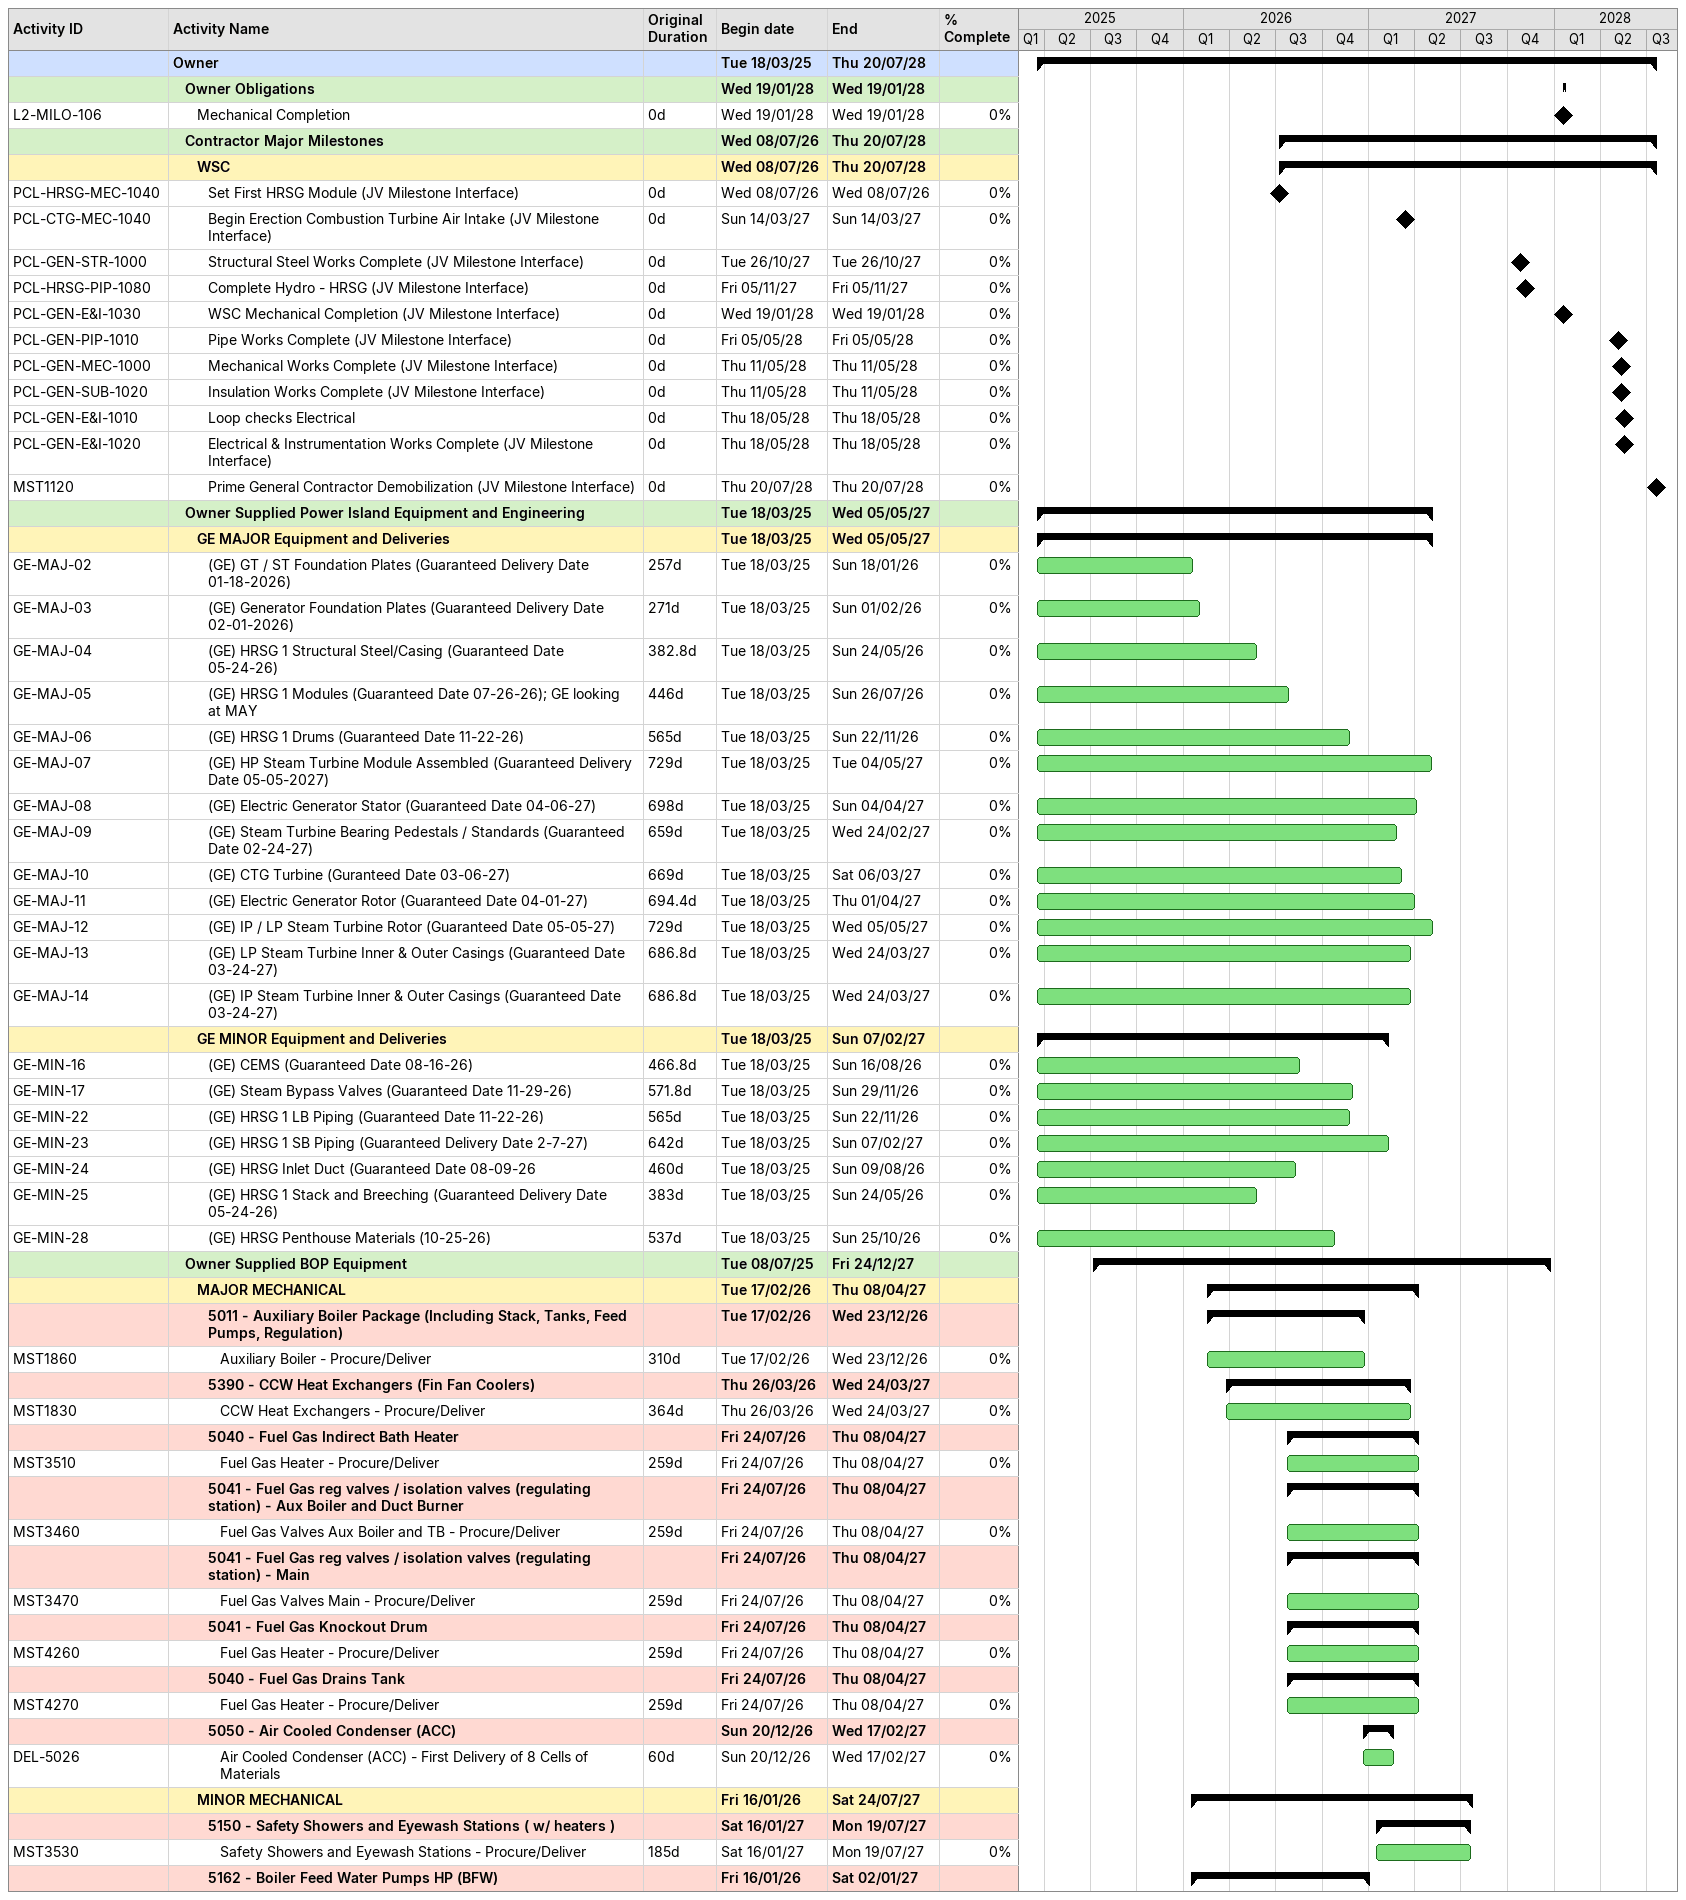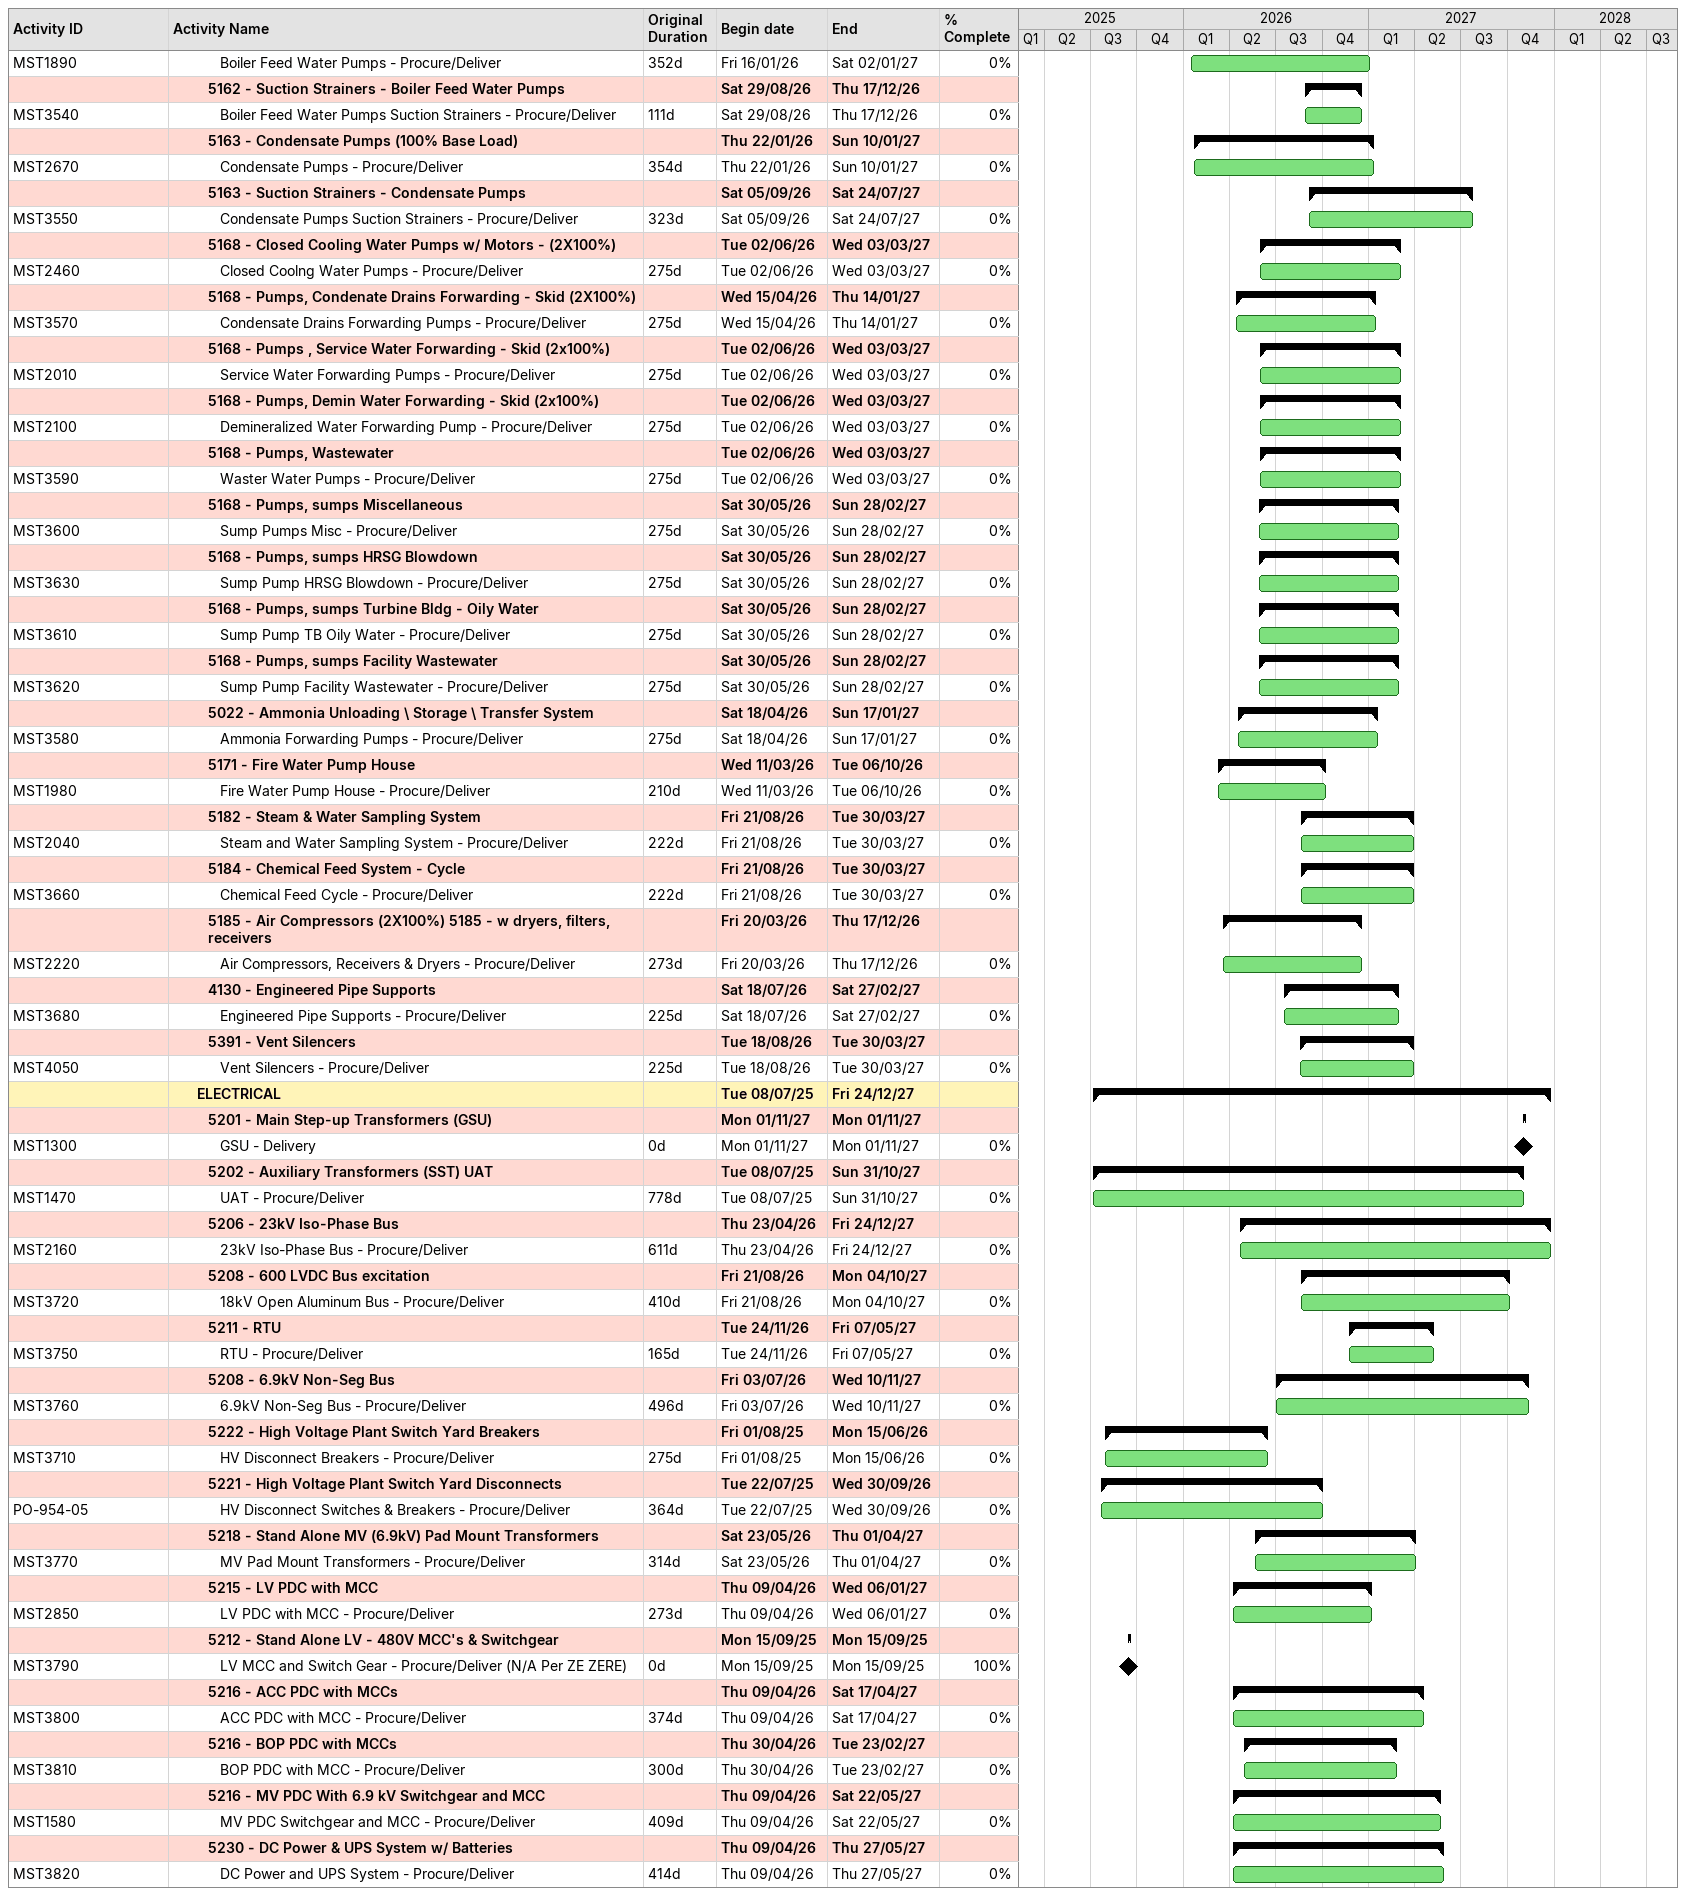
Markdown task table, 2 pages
| ID | Level | Task | Original duration | Start | Finish | % complete |
|---|---|---|---|---|---|---|
|  | 1 | **Owner** |  | 2025-03-18 | 2028-07-20 |  |
|  | 2 | **Owner Obligations** |  | 2028-01-19 | 2028-01-19 |  |
| L2-MILO-106 | 3 | Mechanical Completion | 0d | 2028-01-19 | 2028-01-19 | 0 |
|  | 2 | **Contractor Major Milestones** |  | 2026-07-08 | 2028-07-20 |  |
|  | 3 | **WSC** |  | 2026-07-08 | 2028-07-20 |  |
| PCL-HRSG-MEC-1040 | 4 | Set First HRSG Module (JV Milestone Interface) | 0d | 2026-07-08 | 2026-07-08 | 0 |
| PCL-CTG-MEC-1040 | 4 | Begin Erection Combustion Turbine Air Intake (JV Milestone Interface) | 0d | 2027-03-14 | 2027-03-14 | 0 |
| PCL-GEN-STR-1000 | 4 | Structural Steel Works Complete (JV Milestone Interface) | 0d | 2027-10-26 | 2027-10-26 | 0 |
| PCL-HRSG-PIP-1080 | 4 | Complete Hydro - HRSG (JV Milestone Interface) | 0d | 2027-11-05 | 2027-11-05 | 0 |
| PCL-GEN-E&I-1030 | 4 | WSC Mechanical Completion (JV Milestone Interface) | 0d | 2028-01-19 | 2028-01-19 | 0 |
| PCL-GEN-PIP-1010 | 4 | Pipe Works Complete (JV Milestone Interface) | 0d | 2028-05-05 | 2028-05-05 | 0 |
| PCL-GEN-MEC-1000 | 4 | Mechanical Works Complete (JV Milestone Interface) | 0d | 2028-05-11 | 2028-05-11 | 0 |
| PCL-GEN-SUB-1020 | 4 | Insulation Works Complete (JV Milestone Interface) | 0d | 2028-05-11 | 2028-05-11 | 0 |
| PCL-GEN-E&I-1010 | 4 | Loop checks Electrical | 0d | 2028-05-18 | 2028-05-18 | 0 |
| PCL-GEN-E&I-1020 | 4 | Electrical & Instrumentation Works Complete (JV Milestone Interface) | 0d | 2028-05-18 | 2028-05-18 | 0 |
| MST1120 | 4 | Prime General Contractor Demobilization (JV Milestone Interface) | 0d | 2028-07-20 | 2028-07-20 | 0 |
|  | 2 | **Owner Supplied Power Island Equipment and Engineering** |  | 2025-03-18 | 2027-05-05 |  |
|  | 3 | **GE MAJOR Equipment and Deliveries** |  | 2025-03-18 | 2027-05-05 |  |
| GE-MAJ-02 | 4 | (GE) GT / ST Foundation Plates (Guaranteed Delivery Date 01-18-2026) | 257d | 2025-03-18 | 2026-01-18 | 0 |
| GE-MAJ-03 | 4 | (GE) Generator Foundation Plates (Guaranteed Delivery Date 02-01-2026) | 271d | 2025-03-18 | 2026-02-01 | 0 |
| GE-MAJ-04 | 4 | (GE) HRSG 1 Structural Steel/Casing (Guaranteed Date 05-24-26) | 382.8d | 2025-03-18 | 2026-05-24 | 0 |
| GE-MAJ-05 | 4 | (GE) HRSG 1 Modules (Guaranteed Date 07-26-26); GE looking at MAY | 446d | 2025-03-18 | 2026-07-26 | 0 |
| GE-MAJ-06 | 4 | (GE) HRSG 1 Drums (Guaranteed Date 11-22-26) | 565d | 2025-03-18 | 2026-11-22 | 0 |
| GE-MAJ-07 | 4 | (GE) HP Steam Turbine Module Assembled (Guaranteed Delivery Date 05-05-2027) | 729d | 2025-03-18 | 2027-05-04 | 0 |
| GE-MAJ-08 | 4 | (GE) Electric Generator Stator (Guaranteed Date 04-06-27) | 698d | 2025-03-18 | 2027-04-04 | 0 |
| GE-MAJ-09 | 4 | (GE) Steam Turbine Bearing Pedestals / Standards (Guaranteed Date 02-24-27) | 659d | 2025-03-18 | 2027-02-24 | 0 |
| GE-MAJ-10 | 4 | (GE) CTG Turbine (Guranteed Date 03-06-27) | 669d | 2025-03-18 | 2027-03-06 | 0 |
| GE-MAJ-11 | 4 | (GE) Electric Generator Rotor (Guaranteed Date 04-01-27) | 694.4d | 2025-03-18 | 2027-04-01 | 0 |
| GE-MAJ-12 | 4 | (GE) IP / LP Steam Turbine Rotor (Guaranteed Date 05-05-27) | 729d | 2025-03-18 | 2027-05-05 | 0 |
| GE-MAJ-13 | 4 | (GE) LP Steam Turbine Inner & Outer Casings (Guaranteed Date 03-24-27) | 686.8d | 2025-03-18 | 2027-03-24 | 0 |
| GE-MAJ-14 | 4 | (GE) IP Steam Turbine Inner & Outer Casings (Guaranteed Date 03-24-27) | 686.8d | 2025-03-18 | 2027-03-24 | 0 |
|  | 3 | **GE MINOR Equipment and Deliveries** |  | 2025-03-18 | 2027-02-07 |  |
| GE-MIN-16 | 4 | (GE) CEMS (Guaranteed Date 08-16-26) | 466.8d | 2025-03-18 | 2026-08-16 | 0 |
| GE-MIN-17 | 4 | (GE) Steam Bypass Valves (Guaranteed Date 11-29-26) | 571.8d | 2025-03-18 | 2026-11-29 | 0 |
| GE-MIN-22 | 4 | (GE) HRSG 1 LB Piping (Guaranteed Date 11-22-26) | 565d | 2025-03-18 | 2026-11-22 | 0 |
| GE-MIN-23 | 4 | (GE) HRSG 1 SB Piping (Guaranteed Delivery Date 2-7-27) | 642d | 2025-03-18 | 2027-02-07 | 0 |
| GE-MIN-24 | 4 | (GE) HRSG Inlet Duct (Guaranteed Date 08-09-26 | 460d | 2025-03-18 | 2026-08-09 | 0 |
| GE-MIN-25 | 4 | (GE) HRSG 1 Stack and Breeching (Guaranteed Delivery Date 05-24-26) | 383d | 2025-03-18 | 2026-05-24 | 0 |
| GE-MIN-28 | 4 | (GE) HRSG Penthouse Materials (10-25-26) | 537d | 2025-03-18 | 2026-10-25 | 0 |
|  | 2 | **Owner Supplied BOP Equipment** |  | 2025-07-08 | 2027-12-24 |  |
|  | 3 | **MAJOR MECHANICAL** |  | 2026-02-17 | 2027-04-08 |  |
|  | 4 | **5011 - Auxiliary Boiler Package (Including Stack, Tanks, Feed Pumps, Regulation)** |  | 2026-02-17 | 2026-12-23 |  |
| MST1860 | 5 | Auxiliary Boiler - Procure/Deliver | 310d | 2026-02-17 | 2026-12-23 | 0 |
|  | 4 | **5390 - CCW Heat Exchangers (Fin Fan Coolers)** |  | 2026-03-26 | 2027-03-24 |  |
| MST1830 | 5 | CCW Heat Exchangers - Procure/Deliver | 364d | 2026-03-26 | 2027-03-24 | 0 |
|  | 4 | **5040 - Fuel Gas Indirect Bath Heater** |  | 2026-07-24 | 2027-04-08 |  |
| MST3510 | 5 | Fuel Gas Heater - Procure/Deliver | 259d | 2026-07-24 | 2027-04-08 | 0 |
|  | 4 | **5041 - Fuel Gas reg valves / isolation valves (regulating station) - Aux Boiler and Duct Burner** |  | 2026-07-24 | 2027-04-08 |  |
| MST3460 | 5 | Fuel Gas Valves Aux Boiler and TB - Procure/Deliver | 259d | 2026-07-24 | 2027-04-08 | 0 |
|  | 4 | **5041 - Fuel Gas reg valves / isolation valves (regulating station) - Main** |  | 2026-07-24 | 2027-04-08 |  |
| MST3470 | 5 | Fuel Gas Valves Main - Procure/Deliver | 259d | 2026-07-24 | 2027-04-08 | 0 |
|  | 4 | **5041 - Fuel Gas Knockout Drum** |  | 2026-07-24 | 2027-04-08 |  |
| MST4260 | 5 | Fuel Gas Heater - Procure/Deliver | 259d | 2026-07-24 | 2027-04-08 | 0 |
|  | 4 | **5040 - Fuel Gas Drains Tank** |  | 2026-07-24 | 2027-04-08 |  |
| MST4270 | 5 | Fuel Gas Heater - Procure/Deliver | 259d | 2026-07-24 | 2027-04-08 | 0 |
|  | 4 | **5050 - Air Cooled Condenser (ACC)** |  | 2026-12-20 | 2027-02-17 |  |
| DEL-5026 | 5 | Air Cooled Condenser (ACC) - First Delivery of 8 Cells of Materials | 60d | 2026-12-20 | 2027-02-17 | 0 |
|  | 3 | **MINOR MECHANICAL** |  | 2026-01-16 | 2027-07-24 |  |
|  | 4 | **5150 - Safety Showers and Eyewash Stations ( w/ heaters )** |  | 2027-01-16 | 2027-07-19 |  |
| MST3530 | 5 | Safety Showers and Eyewash Stations - Procure/Deliver | 185d | 2027-01-16 | 2027-07-19 | 0 |
|  | 4 | **5162 - Boiler Feed Water Pumps HP (BFW)** |  | 2026-01-16 | 2027-01-02 |  |
| MST1890 | 5 | Boiler Feed Water Pumps - Procure/Deliver | 352d | 2026-01-16 | 2027-01-02 | 0 |
|  | 4 | **5162 - Suction Strainers - Boiler Feed Water Pumps** |  | 2026-08-29 | 2026-12-17 |  |
| MST3540 | 5 | Boiler Feed Water Pumps Suction Strainers - Procure/Deliver | 111d | 2026-08-29 | 2026-12-17 | 0 |
|  | 4 | **5163 - Condensate Pumps (100% Base Load)** |  | 2026-01-22 | 2027-01-10 |  |
| MST2670 | 5 | Condensate Pumps - Procure/Deliver | 354d | 2026-01-22 | 2027-01-10 | 0 |
|  | 4 | **5163 - Suction Strainers - Condensate Pumps** |  | 2026-09-05 | 2027-07-24 |  |
| MST3550 | 5 | Condensate Pumps Suction Strainers - Procure/Deliver | 323d | 2026-09-05 | 2027-07-24 | 0 |
|  | 4 | **5168 - Closed Cooling Water Pumps w/ Motors - (2X100%)** |  | 2026-06-02 | 2027-03-03 |  |
| MST2460 | 5 | Closed Coolng Water Pumps - Procure/Deliver | 275d | 2026-06-02 | 2027-03-03 | 0 |
|  | 4 | **5168 - Pumps, Condenate Drains Forwarding - Skid (2X100%)** |  | 2026-04-15 | 2027-01-14 |  |
| MST3570 | 5 | Condensate Drains Forwarding Pumps - Procure/Deliver | 275d | 2026-04-15 | 2027-01-14 | 0 |
|  | 4 | **5168 - Pumps , Service Water Forwarding - Skid (2x100%)** |  | 2026-06-02 | 2027-03-03 |  |
| MST2010 | 5 | Service Water Forwarding Pumps - Procure/Deliver | 275d | 2026-06-02 | 2027-03-03 | 0 |
|  | 4 | **5168 - Pumps, Demin Water Forwarding - Skid (2x100%)** |  | 2026-06-02 | 2027-03-03 |  |
| MST2100 | 5 | Demineralized Water Forwarding Pump - Procure/Deliver | 275d | 2026-06-02 | 2027-03-03 | 0 |
|  | 4 | **5168 - Pumps, Wastewater** |  | 2026-06-02 | 2027-03-03 |  |
| MST3590 | 5 | Waster Water Pumps - Procure/Deliver | 275d | 2026-06-02 | 2027-03-03 | 0 |
|  | 4 | **5168 - Pumps, sumps Miscellaneous** |  | 2026-05-30 | 2027-02-28 |  |
| MST3600 | 5 | Sump Pumps Misc - Procure/Deliver | 275d | 2026-05-30 | 2027-02-28 | 0 |
|  | 4 | **5168 - Pumps, sumps HRSG Blowdown** |  | 2026-05-30 | 2027-02-28 |  |
| MST3630 | 5 | Sump Pump HRSG Blowdown - Procure/Deliver | 275d | 2026-05-30 | 2027-02-28 | 0 |
|  | 4 | **5168 - Pumps, sumps Turbine Bldg - Oily Water** |  | 2026-05-30 | 2027-02-28 |  |
| MST3610 | 5 | Sump Pump TB Oily Water - Procure/Deliver | 275d | 2026-05-30 | 2027-02-28 | 0 |
|  | 4 | **5168 - Pumps, sumps Facility Wastewater** |  | 2026-05-30 | 2027-02-28 |  |
| MST3620 | 5 | Sump Pump Facility Wastewater - Procure/Deliver | 275d | 2026-05-30 | 2027-02-28 | 0 |
|  | 4 | **5022 - Ammonia Unloading \ Storage \ Transfer System** |  | 2026-04-18 | 2027-01-17 |  |
| MST3580 | 5 | Ammonia Forwarding Pumps - Procure/Deliver | 275d | 2026-04-18 | 2027-01-17 | 0 |
|  | 4 | **5171 - Fire Water Pump House** |  | 2026-03-11 | 2026-10-06 |  |
| MST1980 | 5 | Fire Water Pump House - Procure/Deliver | 210d | 2026-03-11 | 2026-10-06 | 0 |
|  | 4 | **5182 - Steam & Water Sampling System** |  | 2026-08-21 | 2027-03-30 |  |
| MST2040 | 5 | Steam and Water Sampling System - Procure/Deliver | 222d | 2026-08-21 | 2027-03-30 | 0 |
|  | 4 | **5184 - Chemical Feed System - Cycle** |  | 2026-08-21 | 2027-03-30 |  |
| MST3660 | 5 | Chemical Feed Cycle - Procure/Deliver | 222d | 2026-08-21 | 2027-03-30 | 0 |
|  | 4 | **5185 - Air Compressors (2X100%) 5185 - w dryers, filters, receivers** |  | 2026-03-20 | 2026-12-17 |  |
| MST2220 | 5 | Air Compressors, Receivers & Dryers - Procure/Deliver | 273d | 2026-03-20 | 2026-12-17 | 0 |
|  | 4 | **4130 - Engineered Pipe Supports** |  | 2026-07-18 | 2027-02-27 |  |
| MST3680 | 5 | Engineered Pipe Supports - Procure/Deliver | 225d | 2026-07-18 | 2027-02-27 | 0 |
|  | 4 | **5391 - Vent Silencers** |  | 2026-08-18 | 2027-03-30 |  |
| MST4050 | 5 | Vent Silencers - Procure/Deliver | 225d | 2026-08-18 | 2027-03-30 | 0 |
|  | 3 | **ELECTRICAL** |  | 2025-07-08 | 2027-12-24 |  |
|  | 4 | **5201 - Main Step-up Transformers (GSU)** |  | 2027-11-01 | 2027-11-01 |  |
| MST1300 | 5 | GSU - Delivery | 0d | 2027-11-01 | 2027-11-01 | 0 |
|  | 4 | **5202 - Auxiliary Transformers (SST) UAT** |  | 2025-07-08 | 2027-10-31 |  |
| MST1470 | 5 | UAT - Procure/Deliver | 778d | 2025-07-08 | 2027-10-31 | 0 |
|  | 4 | **5206 - 23kV Iso-Phase Bus** |  | 2026-04-23 | 2027-12-24 |  |
| MST2160 | 5 | 23kV Iso-Phase Bus - Procure/Deliver | 611d | 2026-04-23 | 2027-12-24 | 0 |
|  | 4 | **5208 - 600 LVDC Bus excitation** |  | 2026-08-21 | 2027-10-04 |  |
| MST3720 | 5 | 18kV Open Aluminum Bus - Procure/Deliver | 410d | 2026-08-21 | 2027-10-04 | 0 |
|  | 4 | **5211 - RTU** |  | 2026-11-24 | 2027-05-07 |  |
| MST3750 | 5 | RTU - Procure/Deliver | 165d | 2026-11-24 | 2027-05-07 | 0 |
|  | 4 | **5208 - 6.9kV Non-Seg Bus** |  | 2026-07-03 | 2027-11-10 |  |
| MST3760 | 5 | 6.9kV Non-Seg Bus - Procure/Deliver | 496d | 2026-07-03 | 2027-11-10 | 0 |
|  | 4 | **5222 - High Voltage Plant Switch Yard Breakers** |  | 2025-08-01 | 2026-06-15 |  |
| MST3710 | 5 | HV Disconnect Breakers - Procure/Deliver | 275d | 2025-08-01 | 2026-06-15 | 0 |
|  | 4 | **5221 - High Voltage Plant Switch Yard Disconnects** |  | 2025-07-22 | 2026-09-30 |  |
| PO-954-05 | 5 | HV Disconnect Switches & Breakers - Procure/Deliver | 364d | 2025-07-22 | 2026-09-30 | 0 |
|  | 4 | **5218 - Stand Alone MV (6.9kV) Pad Mount Transformers** |  | 2026-05-23 | 2027-04-01 |  |
| MST3770 | 5 | MV Pad Mount Transformers - Procure/Deliver | 314d | 2026-05-23 | 2027-04-01 | 0 |
|  | 4 | **5215 - LV PDC with MCC** |  | 2026-04-09 | 2027-01-06 |  |
| MST2850 | 5 | LV PDC with MCC - Procure/Deliver | 273d | 2026-04-09 | 2027-01-06 | 0 |
|  | 4 | **5212 - Stand Alone LV - 480V MCC's & Switchgear** |  | 2025-09-15 | 2025-09-15 |  |
| MST3790 | 5 | LV MCC and Switch Gear - Procure/Deliver (N/A Per ZE ZERE) | 0d | 2025-09-15 | 2025-09-15 | 100 |
|  | 4 | **5216 - ACC PDC with MCCs** |  | 2026-04-09 | 2027-04-17 |  |
| MST3800 | 5 | ACC PDC with MCC - Procure/Deliver | 374d | 2026-04-09 | 2027-04-17 | 0 |
|  | 4 | **5216 - BOP PDC with MCCs** |  | 2026-04-30 | 2027-02-23 |  |
| MST3810 | 5 | BOP PDC with MCC - Procure/Deliver | 300d | 2026-04-30 | 2027-02-23 | 0 |
|  | 4 | **5216 - MV PDC With 6.9 kV Switchgear and MCC** |  | 2026-04-09 | 2027-05-22 |  |
| MST1580 | 5 | MV PDC Switchgear and MCC - Procure/Deliver | 409d | 2026-04-09 | 2027-05-22 | 0 |
|  | 4 | **5230 - DC Power & UPS System w/ Batteries** |  | 2026-04-09 | 2027-05-27 |  |
| MST3820 | 5 | DC Power and UPS System - Procure/Deliver | 414d | 2026-04-09 | 2027-05-27 | 0 |
